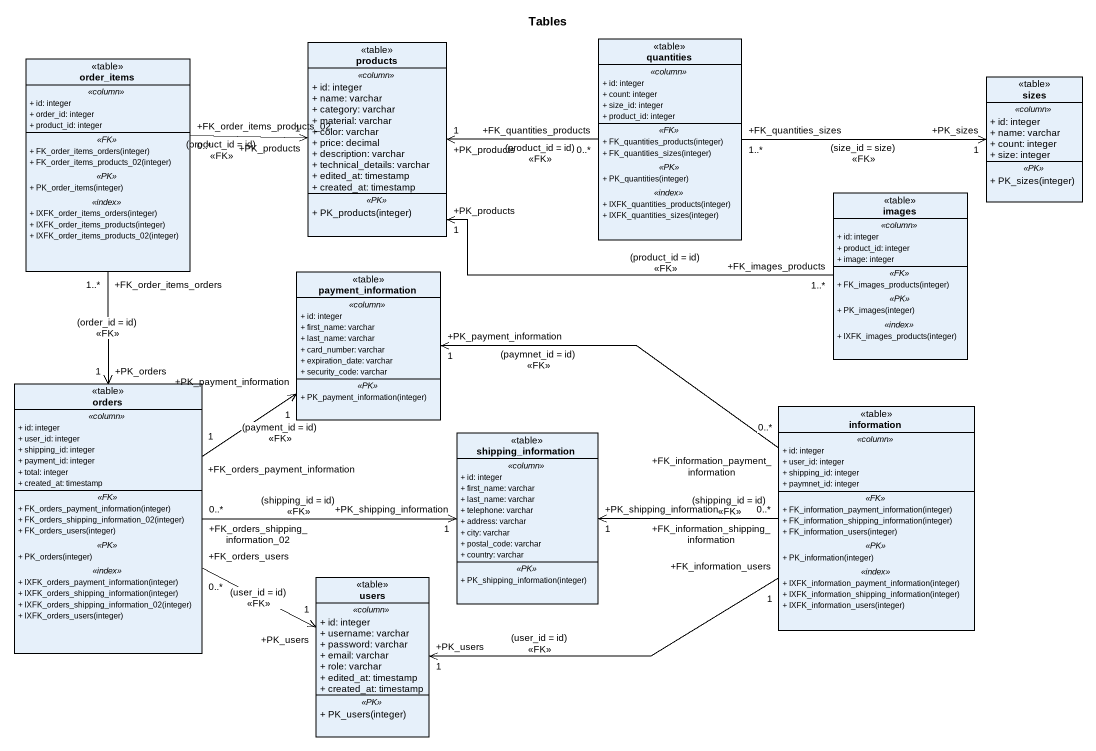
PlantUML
@startuml
title Tables
hide circle
hide empty members
skinparam classAttributeIconSize 0
class products <<table>> {
  .. <<column>> ..
  + id: integer
  + name: varchar
  + category: varchar
  + material: varchar
  + color: varchar
  + price: decimal
  + description: varchar
  + technical_details: varchar
  + edited_at: timestamp
  + created_at: timestamp
  .. <<PK>> ..
  + PK_products(integer)
}
class quantities <<table>> {
  .. <<column>> ..
  + id: integer
  + count: integer
  + size_id: integer
  + product_id: integer
  .. <<FK>> ..
  + FK_quantities_products(integer)
  + FK_quantities_sizes(integer)
  .. <<PK>> ..
  + PK_quantities(integer)
  .. <<index>> ..
  + IXFK_quantities_products(integer)
  + IXFK_quantities_sizes(integer)
}
class order_items <<table>> {
  .. <<column>> ..
  + id: integer
  + order_id: integer
  + product_id: integer
  .. <<FK>> ..
  + FK_order_items_orders(integer)
  + FK_order_items_products_02(integer)
  .. <<PK>> ..
  + PK_order_items(integer)
  .. <<index>> ..
  + IXFK_order_items_orders(integer)
  + IXFK_order_items_products(integer)
  + IXFK_order_items_products_02(integer)
}
class sizes <<table>> {
  .. <<column>> ..
  + id: integer
  + name: varchar
  + count: integer
  + size: integer
  .. <<PK>> ..
  + PK_sizes(integer)
}
class images <<table>> {
  .. <<column>> ..
  + id: integer
  + product_id: integer
  + image: integer
  .. <<FK>> ..
  + FK_images_products(integer)
  .. <<PK>> ..
  + PK_images(integer)
  .. <<index>> ..
  + IXFK_images_products(integer)
}
class payment_information <<table>> {
  .. <<column>> ..
  + id: integer
  + first_name: varchar
  + last_name: varchar
  + card_number: varchar
  + expiration_date: varchar
  + security_code: varchar
  .. <<PK>> ..
  + PK_payment_information(integer)
}
class orders <<table>> {
  .. <<column>> ..
  + id: integer
  + user_id: integer
  + shipping_id: integer
  + payment_id: integer
  + total: integer
  + created_at: timestamp
  .. <<FK>> ..
  + FK_orders_payment_information(integer)
  + FK_orders_shipping_information_02(integer)
  + FK_orders_users(integer)
  .. <<PK>> ..
  + PK_orders(integer)
  .. <<index>> ..
  + IXFK_orders_payment_information(integer)
  + IXFK_orders_shipping_information(integer)
  + IXFK_orders_shipping_information_02(integer)
  + IXFK_orders_users(integer)
}
class information <<table>> {
  .. <<column>> ..
  + id: integer
  + user_id: integer
  + shipping_id: integer
  + paymnet_id: integer
  .. <<FK>> ..
  + FK_information_payment_information(integer)
  + FK_information_shipping_information(integer)
  + FK_information_users(integer)
  .. <<PK>> ..
  + PK_information(integer)
  .. <<index>> ..
  + IXFK_information_payment_information(integer)
  + IXFK_information_shipping_information(integer)
  + IXFK_information_users(integer)
}
class shipping_information <<table>> {
  .. <<column>> ..
  + id: integer
  + first_name: varchar
  + last_name: varchar
  + telephone: varchar
  + address: varchar
  + city: varchar
  + postal_code: varchar
  + country: varchar
  .. <<PK>> ..
  + PK_shipping_information(integer)
}
class users <<table>> {
  .. <<column>> ..
  + id: integer
  + username: varchar
  + password: varchar
  + email: varchar
  + role: varchar
  + edited_at: timestamp
  + created_at: timestamp
  .. <<PK>> ..
  + PK_users(integer)
}
quantities "+FK_quantities_products\n0..*" -left-> "+PK_products\n1" products : (product_id = id)\n<<FK>>
quantities "+FK_quantities_sizes\n1..*" -right-> "+PK_sizes\n1" sizes : (size_id = size)\n<<FK>>
order_items "+FK_order_items_products_02\n0..*" -right-> "+PK_products\n1" products : (product_id = id)\n<<FK>>
order_items "+FK_order_items_orders\n1..*" --> "+PK_orders\n1" orders : (order_id = id)\n<<FK>>
images "+FK_images_products\n1..*" -left-> "+PK_products\n1" products : (product_id = id)\n<<FK>>
orders "+FK_orders_payment_information\n1" -up-> "+PK_payment_information\n1" payment_information : (payment_id = id)\n<<FK>>
orders "+FK_orders_shipping_information_02\n0..*" -right-> "+PK_shipping_information\n1" shipping_information : (shipping_id = id)\n<<FK>>
orders "+FK_orders_users\n0..*" -right-> "+PK_users\n1" users : (user_id = id)\n<<FK>>
information "+FK_information_payment_information\n0..*" -left-> "+PK_payment_information\n1" payment_information : (paymnet_id = id)\n<<FK>>
information "+FK_information_shipping_information\n0..*" -left-> "+PK_shipping_information\n1" shipping_information : (shipping_id = id)\n<<FK>>
information "+FK_information_users\n1" -left-> "+PK_users\n1" users : (user_id = id)\n<<FK>>
@enduml
